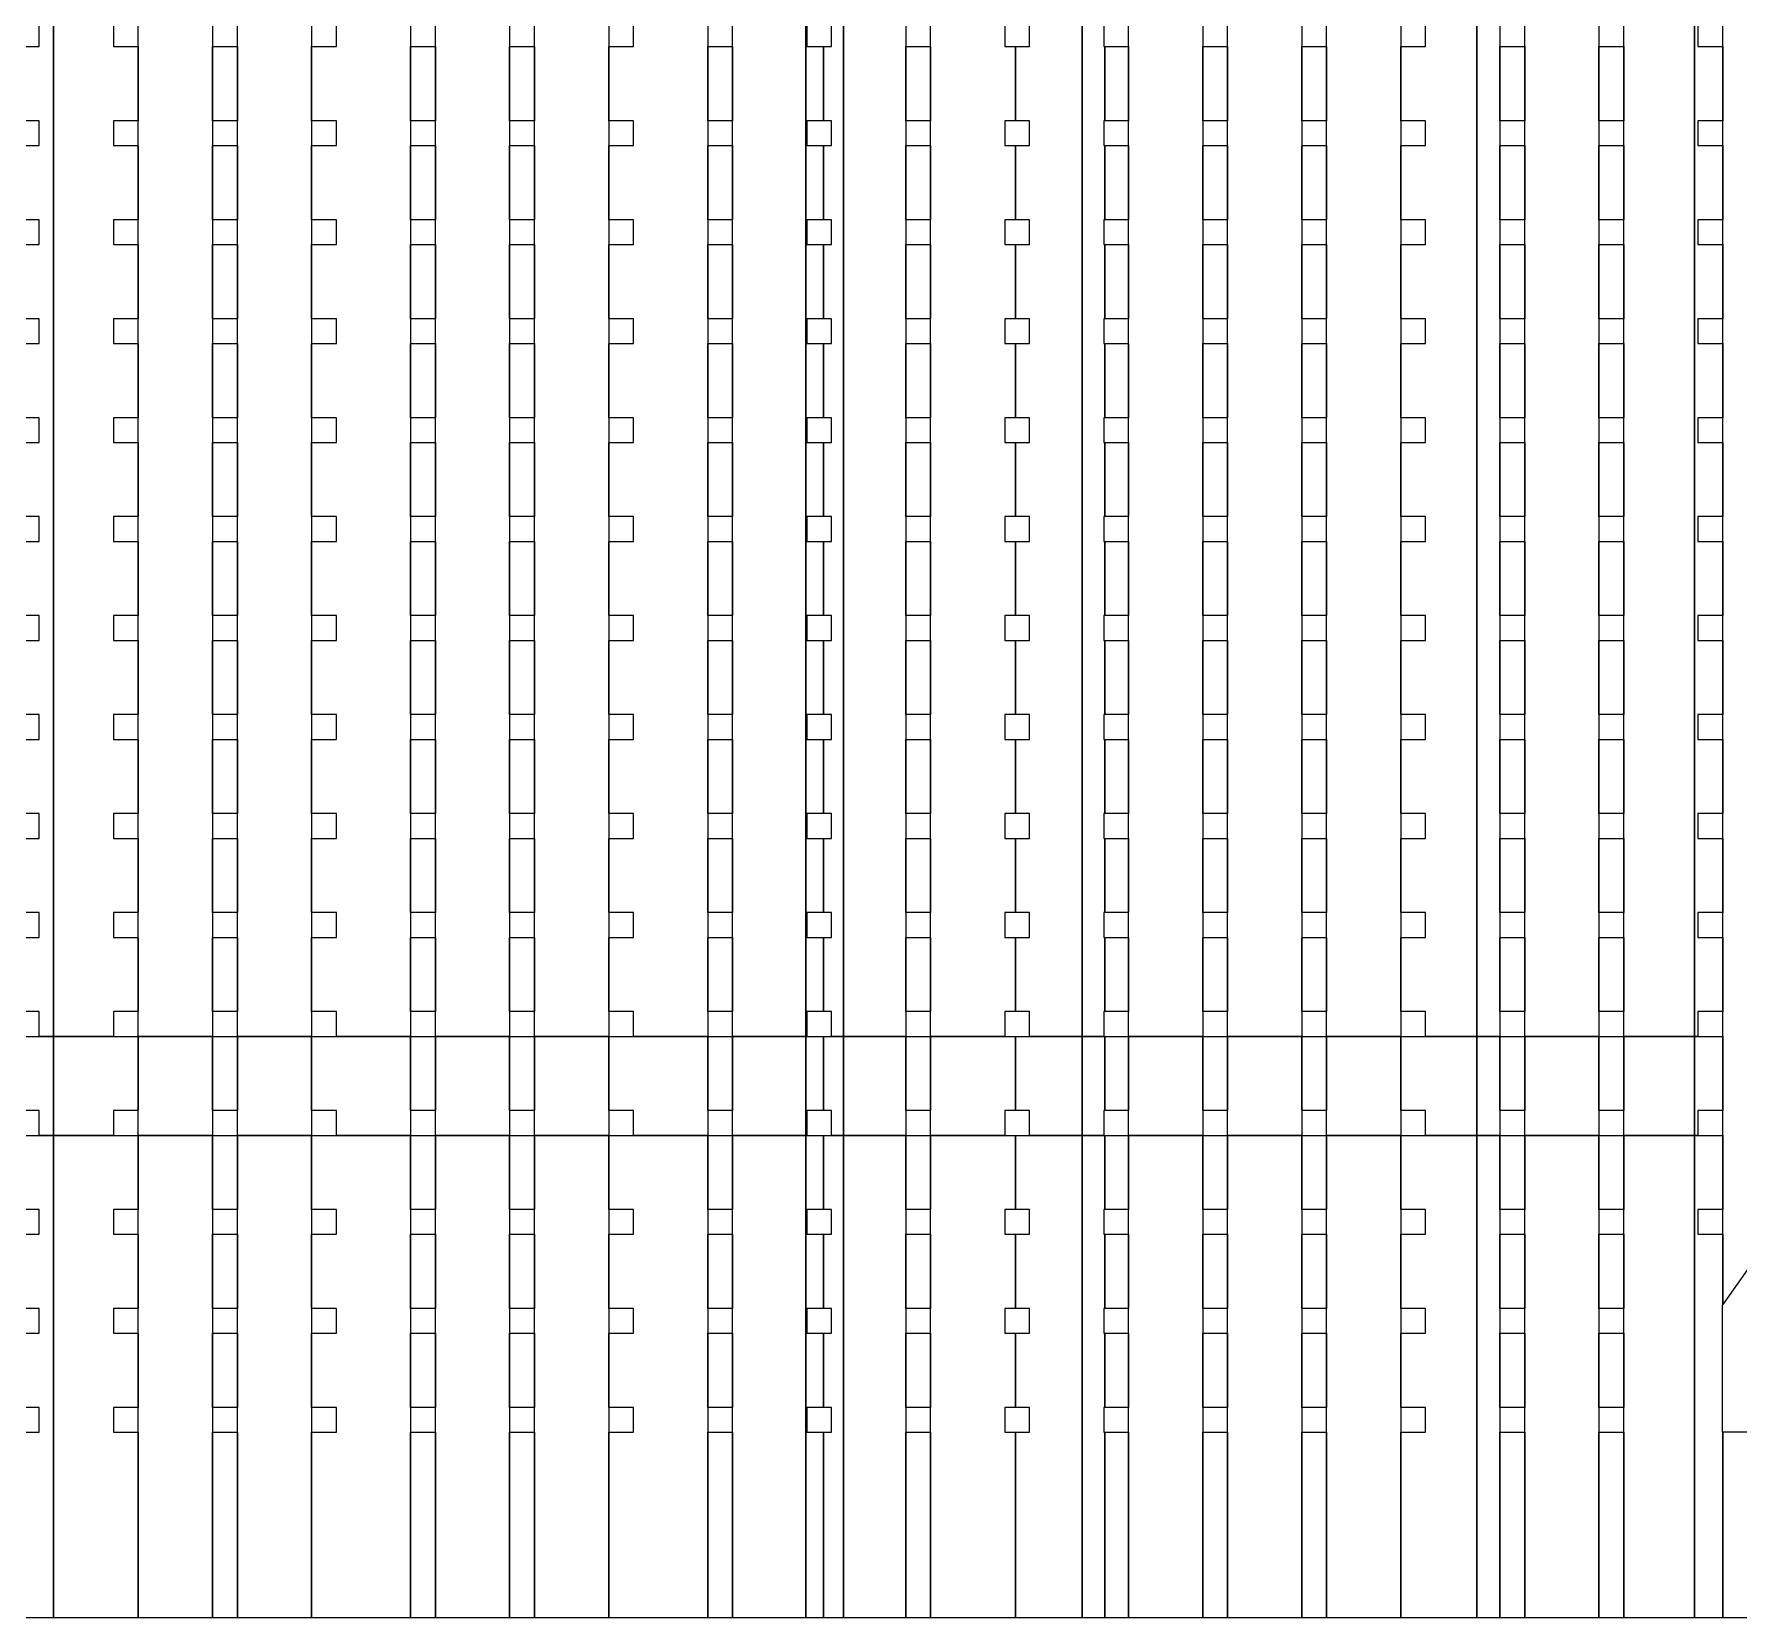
# Model space of a CAD drawing. Extents: x -4500 to 4500, y -3250 to 3250.
# Drawn here: x -2793 to -1071, y -3250 to -1650 of the extents above; entities that cross this region are included whole.
import ezdxf

# ---------------------------------------------------------------- set-up
doc = ezdxf.new("R2010")
doc.units = 0
doc.layers.add('L1D100', color=4, linetype='CONTINUOUS')

# ---------------------------------------------------------------- blocks, each defined once
blk = doc.blocks.new('TOP_main_1_Cheese_100')
at = {"layer": 'L1D100'}
for points in [[(-2712.5, -1637.5), (-2712.5, -1662.5), (-2687.5, -1662.5), (-2687.5, -1737.5), (-2712.5, -1737.5), (-2712.5, -1762.5), (-2687.5, -1762.5), (-2687.5, -1837.5), (-2712.5, -1837.5), (-2712.5, -1862.5), (-2687.5, -1862.5), (-2687.5, -1937.5), (-2712.5, -1937.5), (-2712.5, -1962.5), (-2687.5, -1962.5), (-2687.5, -2037.5), (-2712.5, -2037.5), (-2712.5, -2062.5), (-2687.5, -2062.5), (-2687.5, -2137.5), (-2712.5, -2137.5), (-2712.5, -2162.5), (-2687.5, -2162.5), (-2687.5, -2237.5), (-2712.5, -2237.5), (-2712.5, -2262.5), (-2687.5, -2262.5), (-2687.5, -2337.5), (-2712.5, -2337.5), (-2712.5, -2362.5), (-2687.5, -2362.5), (-2687.5, -2437.5), (-2712.5, -2437.5), (-2712.5, -2462.5), (-2687.5, -2462.5), (-2687.5, -2537.5), (-2712.5, -2537.5), (-2712.5, -2562.5), (-2687.5, -2562.5), (-2687.5, -2637.5), (-2712.5, -2637.5), (-2712.5, -2662.5), (-2773, -2662.5), (-2773, 13)], [(-2812.5, -2562.5), (-2787.5, -2562.5), (-2787.5, -2537.5), (-2812.5, -2537.5)], [(-2812.5, -2462.5), (-2787.5, -2462.5), (-2787.5, -2437.5), (-2812.5, -2437.5)], [(-2812.5, -2362.5), (-2787.5, -2362.5), (-2787.5, -2337.5), (-2812.5, -2337.5)], [(-2812.5, -2262.5), (-2787.5, -2262.5), (-2787.5, -2237.5), (-2812.5, -2237.5)], [(-2812.5, -2162.5), (-2787.5, -2162.5), (-2787.5, -2137.5), (-2812.5, -2137.5)], [(-2812.5, -2062.5), (-2787.5, -2062.5), (-2787.5, -2037.5), (-2812.5, -2037.5)], [(-2812.5, -1962.5), (-2787.5, -1962.5), (-2787.5, -1937.5), (-2812.5, -1937.5)], [(-2812.5, -1862.5), (-2787.5, -1862.5), (-2787.5, -1837.5), (-2812.5, -1837.5)], [(-2812.5, -1762.5), (-2787.5, -1762.5), (-2787.5, -1737.5), (-2812.5, -1737.5)], [(-2812.5, -1662.5), (-2787.5, -1662.5), (-2787.5, -1637.5), (-2812.5, -1637.5)], [(-2773, 13), (-2773, -2662.5), (-2787.5, -2662.5), (-2787.5, -2637.5), (-2812.5, -2637.5)], [(-2012.5, -1637.5), (-2012.5, -1662.5), (-1995.582, -1662.5), (-1995.582, -1737.5), (-2012.5, -1737.5), (-2012.5, -1762.5), (-1995.582, -1762.5), (-1995.582, -1837.5), (-2012.5, -1837.5), (-2012.5, -1862.5), (-1995.582, -1862.5), (-1995.582, -1937.5), (-2012.5, -1937.5), (-2012.5, -1962.5), (-1995.582, -1962.5), (-1995.582, -2037.5), (-2012.5, -2037.5), (-2012.5, -2062.5), (-1995.582, -2062.5), (-1995.582, -2137.5), (-2012.5, -2137.5), (-2012.5, -2162.5), (-1995.582, -2162.5), (-1995.582, -2237.5), (-2012.5, -2237.5), (-2012.5, -2262.5), (-1995.582, -2262.5), (-1995.582, -2337.5), (-2012.5, -2337.5), (-2012.5, -2362.5), (-1995.582, -2362.5), (-1995.582, -2437.5), (-2012.5, -2437.5), (-2012.5, -2462.5), (-1995.582, -2462.5), (-1995.582, -2537.5), (-2012.5, -2537.5), (-2012.5, -2562.5), (-1995.582, -2562.5), (-1995.582, -2637.5), (-2012.5, -2637.5), (-2012.5, -2662.5), (-2013.434, -2662.5), (-2013.434, -142.783)], [(-1975.296, -170.666), (-1975.296, -2662.5), (-1987.5, -2662.5), (-1987.5, -2637.5), (-1995.582, -2637.5), (-1995.582, -2562.5), (-1987.5, -2562.5), (-1987.5, -2537.5), (-1995.582, -2537.5), (-1995.582, -2462.5), (-1987.5, -2462.5), (-1987.5, -2437.5), (-1995.582, -2437.5), (-1995.582, -2362.5), (-1987.5, -2362.5), (-1987.5, -2337.5), (-1995.582, -2337.5), (-1995.582, -2262.5), (-1987.5, -2262.5), (-1987.5, -2237.5), (-1995.582, -2237.5), (-1995.582, -2162.5), (-1987.5, -2162.5), (-1987.5, -2137.5), (-1995.582, -2137.5), (-1995.582, -2062.5), (-1987.5, -2062.5), (-1987.5, -2037.5), (-1995.582, -2037.5), (-1995.582, -1962.5), (-1987.5, -1962.5), (-1987.5, -1937.5), (-1995.582, -1937.5), (-1995.582, -1862.5), (-1987.5, -1862.5), (-1987.5, -1837.5), (-1995.582, -1837.5), (-1995.582, -1762.5), (-1987.5, -1762.5), (-1987.5, -1737.5), (-1995.582, -1737.5), (-1995.582, -1662.5), (-1987.5, -1662.5), (-1987.5, -1637.5)], [(-1912.5, -1139.623), (-1912.5, -2662.5), (-1975.296, -2662.5), (-1975.296, -170.666)], [(-1512.5, -1139.623), (-1512.5, -2662.5), (-1587.5, -2662.5), (-1587.5, -236.06)], [(-1115.849, -1136.966), (-1115.849, -2662.5), (-1187.5, -2662.5), (-1187.5, -236.06)], [(-2412.5, -256), (-2412.5, -2662.5), (-2487.5, -2662.5), (-2487.5, -2637.5), (-2512.5, -2637.5), (-2512.5, -2562.5), (-2487.5, -2562.5), (-2487.5, -2537.5), (-2512.5, -2537.5), (-2512.5, -2462.5), (-2487.5, -2462.5), (-2487.5, -2437.5), (-2512.5, -2437.5), (-2512.5, -2362.5), (-2487.5, -2362.5), (-2487.5, -2337.5), (-2512.5, -2337.5), (-2512.5, -2262.5), (-2487.5, -2262.5), (-2487.5, -2237.5), (-2512.5, -2237.5), (-2512.5, -2162.5), (-2487.5, -2162.5), (-2487.5, -2137.5), (-2512.5, -2137.5), (-2512.5, -2062.5), (-2487.5, -2062.5), (-2487.5, -2037.5), (-2512.5, -2037.5), (-2512.5, -1962.5), (-2487.5, -1962.5), (-2487.5, -1937.5), (-2512.5, -1937.5), (-2512.5, -1862.5), (-2487.5, -1862.5), (-2487.5, -1837.5), (-2512.5, -1837.5), (-2512.5, -1762.5), (-2487.5, -1762.5), (-2487.5, -1737.5), (-2512.5, -1737.5), (-2512.5, -1662.5), (-2487.5, -1662.5), (-2487.5, -1637.5)], [(-2112.5, -256), (-2112.5, -2662.5), (-2187.5, -2662.5), (-2187.5, -2637.5), (-2212.5, -2637.5), (-2212.5, -2562.5), (-2187.5, -2562.5), (-2187.5, -2537.5), (-2212.5, -2537.5), (-2212.5, -2462.5), (-2187.5, -2462.5), (-2187.5, -2437.5), (-2212.5, -2437.5), (-2212.5, -2362.5), (-2187.5, -2362.5), (-2187.5, -2337.5), (-2212.5, -2337.5), (-2212.5, -2262.5), (-2187.5, -2262.5), (-2187.5, -2237.5), (-2212.5, -2237.5), (-2212.5, -2162.5), (-2187.5, -2162.5), (-2187.5, -2137.5), (-2212.5, -2137.5), (-2212.5, -2062.5), (-2187.5, -2062.5), (-2187.5, -2037.5), (-2212.5, -2037.5), (-2212.5, -1962.5), (-2187.5, -1962.5), (-2187.5, -1937.5), (-2212.5, -1937.5), (-2212.5, -1862.5), (-2187.5, -1862.5), (-2187.5, -1837.5), (-2212.5, -1837.5), (-2212.5, -1762.5), (-2187.5, -1762.5), (-2187.5, -1737.5), (-2212.5, -1737.5), (-2212.5, -1662.5), (-2187.5, -1662.5), (-2187.5, -1637.5)], [(-1712.5, -1637.5), (-1712.5, -1662.5), (-1711.62, -1662.5), (-1711.62, -1737.5), (-1712.5, -1737.5), (-1712.5, -1762.5), (-1711.62, -1762.5), (-1711.62, -1837.5), (-1712.5, -1837.5), (-1712.5, -1862.5), (-1711.62, -1862.5), (-1711.62, -1937.5), (-1712.5, -1937.5), (-1712.5, -1962.5), (-1711.62, -1962.5), (-1711.62, -2037.5), (-1712.5, -2037.5), (-1712.5, -2062.5), (-1711.62, -2062.5), (-1711.62, -2137.5), (-1712.5, -2137.5), (-1712.5, -2162.5), (-1711.62, -2162.5), (-1711.62, -2237.5), (-1712.5, -2237.5), (-1712.5, -2262.5), (-1711.62, -2262.5), (-1711.62, -2337.5), (-1712.5, -2337.5), (-1712.5, -2362.5), (-1711.62, -2362.5), (-1711.62, -2437.5), (-1712.5, -2437.5), (-1712.5, -2462.5), (-1711.62, -2462.5), (-1711.62, -2537.5), (-1712.5, -2537.5), (-1712.5, -2562.5), (-1711.62, -2562.5), (-1711.62, -2637.5), (-1712.5, -2637.5), (-1712.5, -2662.5), (-1734.354, -2662.5), (-1734.354, -1060.378)], [(-1312.5, -245.99), (-1312.5, -2662.5), (-1335.922, -2662.5), (-1335.922, -1072.088)], [(-1734.354, -1060.378), (-1734.354, -2662.5), (-1787.5, -2662.5), (-1787.5, -2637.5), (-1801.834, -2637.5), (-1801.834, -2562.5), (-1787.5, -2562.5), (-1787.5, -2537.5), (-1801.834, -2537.5), (-1801.834, -2462.5), (-1787.5, -2462.5), (-1787.5, -2437.5), (-1801.834, -2437.5), (-1801.834, -2362.5), (-1787.5, -2362.5), (-1787.5, -2337.5), (-1801.834, -2337.5), (-1801.834, -2262.5), (-1787.5, -2262.5), (-1787.5, -2237.5), (-1801.834, -2237.5), (-1801.834, -2162.5), (-1787.5, -2162.5), (-1787.5, -2137.5), (-1801.834, -2137.5), (-1801.834, -2062.5), (-1787.5, -2062.5), (-1787.5, -2037.5), (-1801.834, -2037.5), (-1801.834, -1962.5), (-1787.5, -1962.5), (-1787.5, -1937.5), (-1801.834, -1937.5), (-1801.834, -1862.5), (-1787.5, -1862.5), (-1787.5, -1837.5), (-1801.834, -1837.5), (-1801.834, -1762.5), (-1787.5, -1762.5), (-1787.5, -1737.5), (-1801.834, -1737.5), (-1801.834, -1662.5), (-1787.5, -1662.5), (-1787.5, -1637.5)], [(-1335.922, -1072.088), (-1335.922, -2662.5), (-1387.5, -2662.5), (-1387.5, -2637.5), (-1412.5, -2637.5), (-1412.5, -2562.5), (-1387.5, -2562.5), (-1387.5, -2537.5), (-1412.5, -2537.5), (-1412.5, -2462.5), (-1387.5, -2462.5), (-1387.5, -2437.5), (-1412.5, -2437.5), (-1412.5, -2362.5), (-1387.5, -2362.5), (-1387.5, -2337.5), (-1412.5, -2337.5), (-1412.5, -2262.5), (-1387.5, -2262.5), (-1387.5, -2237.5), (-1412.5, -2237.5), (-1412.5, -2162.5), (-1387.5, -2162.5), (-1387.5, -2137.5), (-1412.5, -2137.5), (-1412.5, -2062.5), (-1387.5, -2062.5), (-1387.5, -2037.5), (-1412.5, -2037.5), (-1412.5, -1962.5), (-1387.5, -1962.5), (-1387.5, -1937.5), (-1412.5, -1937.5), (-1412.5, -1862.5), (-1387.5, -1862.5), (-1387.5, -1837.5), (-1412.5, -1837.5), (-1412.5, -1762.5), (-1387.5, -1762.5), (-1387.5, -1737.5), (-1412.5, -1737.5), (-1412.5, -1662.5), (-1387.5, -1662.5), (-1387.5, -1637.5)], [(-1112.5, -1637.5), (-1112.5, -1662.5), (-1087.5, -1662.5), (-1087.5, -1737.5), (-1112.5, -1737.5), (-1112.5, -1762.5), (-1087.5, -1762.5), (-1087.5, -1837.5), (-1112.5, -1837.5), (-1112.5, -1862.5), (-1087.5, -1862.5), (-1087.5, -1937.5), (-1112.5, -1937.5), (-1112.5, -1962.5), (-1087.5, -1962.5), (-1087.5, -2037.5), (-1112.5, -2037.5), (-1112.5, -2062.5), (-1087.5, -2062.5), (-1087.5, -2137.5), (-1112.5, -2137.5), (-1112.5, -2162.5), (-1087.5, -2162.5), (-1087.5, -2237.5), (-1112.5, -2237.5), (-1112.5, -2262.5), (-1087.5, -2262.5), (-1087.5, -2337.5), (-1112.5, -2337.5), (-1112.5, -2362.5), (-1087.5, -2362.5), (-1087.5, -2437.5), (-1112.5, -2437.5), (-1112.5, -2462.5), (-1087.5, -2462.5), (-1087.5, -2537.5), (-1112.5, -2537.5), (-1112.5, -2562.5), (-1087.5, -2562.5), (-1087.5, -2637.5), (-1112.5, -2637.5), (-1112.5, -2662.5), (-1115.849, -2662.5), (-1115.849, -1136.966)], [(-1812.5, -1637.5), (-1812.5, -1662.5), (-1801.834, -1662.5), (-1801.834, -1737.5), (-1812.5, -1737.5), (-1812.5, -1762.5), (-1801.834, -1762.5), (-1801.834, -1837.5), (-1812.5, -1837.5), (-1812.5, -1862.5), (-1801.834, -1862.5), (-1801.834, -1937.5), (-1812.5, -1937.5), (-1812.5, -1962.5), (-1801.834, -1962.5), (-1801.834, -2037.5), (-1812.5, -2037.5), (-1812.5, -2062.5), (-1801.834, -2062.5), (-1801.834, -2137.5), (-1812.5, -2137.5), (-1812.5, -2162.5), (-1801.834, -2162.5), (-1801.834, -2237.5), (-1812.5, -2237.5), (-1812.5, -2262.5), (-1801.834, -2262.5), (-1801.834, -2337.5), (-1812.5, -2337.5), (-1812.5, -2362.5), (-1801.834, -2362.5), (-1801.834, -2437.5), (-1812.5, -2437.5), (-1812.5, -2462.5), (-1801.834, -2462.5), (-1801.834, -2537.5), (-1812.5, -2537.5), (-1812.5, -2562.5), (-1801.834, -2562.5), (-1801.834, -2637.5), (-1812.5, -2637.5), (-1812.5, -2662.5), (-1887.5, -2662.5), (-1887.5, -1154.049)], [(-1412.5, -1157.645), (-1412.5, -2662.5), (-1487.5, -2662.5), (-1487.5, -1154.049)], [(-1054.24, -2886.658), (-1087.5, -2933.299), (-1087.5, -1154.049), (-1085.428, -1154.891), (-1082.662, -1155.931), (-1079.869, -1156.896), (-1077.052, -1157.787), (-1074.212, -1158.602), (-1071.351, -1159.341), (-1068.471, -1160.004)]]:
    blk.add_lwpolyline(points, dxfattribs=at)
for points in [[(-2087.5, -2662.5), (-2087.5, -137), (-2044.99, -137), (-2042.302, -137.041), (-2039.617, -137.162), (-2036.937, -137.365), (-2034.263, -137.649), (-2031.6, -138.013), (-2028.949, -138.458), (-2026.313, -138.982), (-2023.693, -139.586), (-2021.093, -140.269), (-2018.515, -141.029), (-2015.961, -141.868), (-2013.434, -142.783), (-2013.434, -2662.5)], [(-2687.5, -2662.5), (-2687.5, -256), (-2612.5, -256), (-2612.5, -2662.5)], [(-2587.5, -2662.5), (-2587.5, -256), (-2512.5, -256), (-2512.5, -2662.5)], [(-2387.5, -2662.5), (-2387.5, -256), (-2312.5, -256), (-2312.5, -2662.5)], [(-2287.5, -2662.5), (-2287.5, -256), (-2212.5, -256), (-2212.5, -2662.5)], [(-1687.5, -2662.5), (-1687.5, -262.5), (-1612.5, -262.5), (-1612.5, -2662.5)], [(-1287.5, -2662.5), (-1287.5, -262.5), (-1212.5, -262.5), (-1212.5, -2662.5)], [(-2612.5, -1737.5), (-2612.5, -1662.5), (-2587.5, -1662.5), (-2587.5, -1737.5)], [(-2412.5, -1737.5), (-2412.5, -1662.5), (-2387.5, -1662.5), (-2387.5, -1737.5)], [(-2312.5, -1737.5), (-2312.5, -1662.5), (-2287.5, -1662.5), (-2287.5, -1737.5)], [(-2112.5, -1737.5), (-2112.5, -1662.5), (-2087.5, -1662.5), (-2087.5, -1737.5)], [(-1912.5, -1737.5), (-1912.5, -1662.5), (-1887.5, -1662.5), (-1887.5, -1737.5)], [(-1711.62, -1737.5), (-1711.62, -1662.5), (-1687.5, -1662.5), (-1687.5, -1737.5)], [(-1612.5, -1737.5), (-1612.5, -1662.5), (-1587.5, -1662.5), (-1587.5, -1737.5)], [(-1512.5, -1737.5), (-1512.5, -1662.5), (-1487.5, -1662.5), (-1487.5, -1737.5)], [(-1312.5, -1737.5), (-1312.5, -1662.5), (-1287.5, -1662.5), (-1287.5, -1737.5)], [(-1212.5, -1737.5), (-1212.5, -1662.5), (-1187.5, -1662.5), (-1187.5, -1737.5)], [(-2612.5, -1837.5), (-2612.5, -1762.5), (-2587.5, -1762.5), (-2587.5, -1837.5)], [(-2412.5, -1837.5), (-2412.5, -1762.5), (-2387.5, -1762.5), (-2387.5, -1837.5)], [(-2312.5, -1837.5), (-2312.5, -1762.5), (-2287.5, -1762.5), (-2287.5, -1837.5)], [(-2112.5, -1837.5), (-2112.5, -1762.5), (-2087.5, -1762.5), (-2087.5, -1837.5)], [(-1912.5, -1837.5), (-1912.5, -1762.5), (-1887.5, -1762.5), (-1887.5, -1837.5)], [(-1711.62, -1837.5), (-1711.62, -1762.5), (-1687.5, -1762.5), (-1687.5, -1837.5)], [(-1612.5, -1837.5), (-1612.5, -1762.5), (-1587.5, -1762.5), (-1587.5, -1837.5)], [(-1512.5, -1837.5), (-1512.5, -1762.5), (-1487.5, -1762.5), (-1487.5, -1837.5)], [(-1312.5, -1837.5), (-1312.5, -1762.5), (-1287.5, -1762.5), (-1287.5, -1837.5)], [(-1212.5, -1837.5), (-1212.5, -1762.5), (-1187.5, -1762.5), (-1187.5, -1837.5)], [(-2612.5, -1937.5), (-2612.5, -1862.5), (-2587.5, -1862.5), (-2587.5, -1937.5)], [(-2412.5, -1937.5), (-2412.5, -1862.5), (-2387.5, -1862.5), (-2387.5, -1937.5)], [(-2312.5, -1937.5), (-2312.5, -1862.5), (-2287.5, -1862.5), (-2287.5, -1937.5)], [(-2112.5, -1937.5), (-2112.5, -1862.5), (-2087.5, -1862.5), (-2087.5, -1937.5)], [(-1912.5, -1937.5), (-1912.5, -1862.5), (-1887.5, -1862.5), (-1887.5, -1937.5)], [(-1711.62, -1937.5), (-1711.62, -1862.5), (-1687.5, -1862.5), (-1687.5, -1937.5)], [(-1612.5, -1937.5), (-1612.5, -1862.5), (-1587.5, -1862.5), (-1587.5, -1937.5)], [(-1512.5, -1937.5), (-1512.5, -1862.5), (-1487.5, -1862.5), (-1487.5, -1937.5)], [(-1312.5, -1937.5), (-1312.5, -1862.5), (-1287.5, -1862.5), (-1287.5, -1937.5)], [(-1212.5, -1937.5), (-1212.5, -1862.5), (-1187.5, -1862.5), (-1187.5, -1937.5)], [(-2612.5, -2037.5), (-2612.5, -1962.5), (-2587.5, -1962.5), (-2587.5, -2037.5)], [(-2412.5, -2037.5), (-2412.5, -1962.5), (-2387.5, -1962.5), (-2387.5, -2037.5)], [(-2312.5, -2037.5), (-2312.5, -1962.5), (-2287.5, -1962.5), (-2287.5, -2037.5)], [(-2112.5, -2037.5), (-2112.5, -1962.5), (-2087.5, -1962.5), (-2087.5, -2037.5)], [(-1912.5, -2037.5), (-1912.5, -1962.5), (-1887.5, -1962.5), (-1887.5, -2037.5)], [(-1711.62, -2037.5), (-1711.62, -1962.5), (-1687.5, -1962.5), (-1687.5, -2037.5)], [(-1612.5, -2037.5), (-1612.5, -1962.5), (-1587.5, -1962.5), (-1587.5, -2037.5)], [(-1512.5, -2037.5), (-1512.5, -1962.5), (-1487.5, -1962.5), (-1487.5, -2037.5)], [(-1312.5, -2037.5), (-1312.5, -1962.5), (-1287.5, -1962.5), (-1287.5, -2037.5)], [(-1212.5, -2037.5), (-1212.5, -1962.5), (-1187.5, -1962.5), (-1187.5, -2037.5)], [(-2612.5, -2137.5), (-2612.5, -2062.5), (-2587.5, -2062.5), (-2587.5, -2137.5)], [(-2412.5, -2137.5), (-2412.5, -2062.5), (-2387.5, -2062.5), (-2387.5, -2137.5)], [(-2312.5, -2137.5), (-2312.5, -2062.5), (-2287.5, -2062.5), (-2287.5, -2137.5)], [(-2112.5, -2137.5), (-2112.5, -2062.5), (-2087.5, -2062.5), (-2087.5, -2137.5)], [(-1912.5, -2137.5), (-1912.5, -2062.5), (-1887.5, -2062.5), (-1887.5, -2137.5)], [(-1711.62, -2137.5), (-1711.62, -2062.5), (-1687.5, -2062.5), (-1687.5, -2137.5)], [(-1612.5, -2137.5), (-1612.5, -2062.5), (-1587.5, -2062.5), (-1587.5, -2137.5)], [(-1512.5, -2137.5), (-1512.5, -2062.5), (-1487.5, -2062.5), (-1487.5, -2137.5)], [(-1312.5, -2137.5), (-1312.5, -2062.5), (-1287.5, -2062.5), (-1287.5, -2137.5)], [(-1212.5, -2137.5), (-1212.5, -2062.5), (-1187.5, -2062.5), (-1187.5, -2137.5)], [(-2612.5, -2237.5), (-2612.5, -2162.5), (-2587.5, -2162.5), (-2587.5, -2237.5)], [(-2412.5, -2237.5), (-2412.5, -2162.5), (-2387.5, -2162.5), (-2387.5, -2237.5)], [(-2312.5, -2237.5), (-2312.5, -2162.5), (-2287.5, -2162.5), (-2287.5, -2237.5)], [(-2112.5, -2237.5), (-2112.5, -2162.5), (-2087.5, -2162.5), (-2087.5, -2237.5)], [(-1912.5, -2237.5), (-1912.5, -2162.5), (-1887.5, -2162.5), (-1887.5, -2237.5)], [(-1711.62, -2237.5), (-1711.62, -2162.5), (-1687.5, -2162.5), (-1687.5, -2237.5)], [(-1612.5, -2237.5), (-1612.5, -2162.5), (-1587.5, -2162.5), (-1587.5, -2237.5)], [(-1512.5, -2237.5), (-1512.5, -2162.5), (-1487.5, -2162.5), (-1487.5, -2237.5)], [(-1312.5, -2237.5), (-1312.5, -2162.5), (-1287.5, -2162.5), (-1287.5, -2237.5)], [(-1212.5, -2237.5), (-1212.5, -2162.5), (-1187.5, -2162.5), (-1187.5, -2237.5)], [(-2612.5, -2337.5), (-2612.5, -2262.5), (-2587.5, -2262.5), (-2587.5, -2337.5)], [(-2412.5, -2337.5), (-2412.5, -2262.5), (-2387.5, -2262.5), (-2387.5, -2337.5)], [(-2312.5, -2337.5), (-2312.5, -2262.5), (-2287.5, -2262.5), (-2287.5, -2337.5)], [(-2112.5, -2337.5), (-2112.5, -2262.5), (-2087.5, -2262.5), (-2087.5, -2337.5)], [(-1912.5, -2337.5), (-1912.5, -2262.5), (-1887.5, -2262.5), (-1887.5, -2337.5)], [(-1711.62, -2337.5), (-1711.62, -2262.5), (-1687.5, -2262.5), (-1687.5, -2337.5)], [(-1612.5, -2337.5), (-1612.5, -2262.5), (-1587.5, -2262.5), (-1587.5, -2337.5)], [(-1512.5, -2337.5), (-1512.5, -2262.5), (-1487.5, -2262.5), (-1487.5, -2337.5)], [(-1312.5, -2337.5), (-1312.5, -2262.5), (-1287.5, -2262.5), (-1287.5, -2337.5)], [(-1212.5, -2337.5), (-1212.5, -2262.5), (-1187.5, -2262.5), (-1187.5, -2337.5)], [(-2612.5, -2437.5), (-2612.5, -2362.5), (-2587.5, -2362.5), (-2587.5, -2437.5)], [(-2412.5, -2437.5), (-2412.5, -2362.5), (-2387.5, -2362.5), (-2387.5, -2437.5)], [(-2312.5, -2437.5), (-2312.5, -2362.5), (-2287.5, -2362.5), (-2287.5, -2437.5)], [(-2112.5, -2437.5), (-2112.5, -2362.5), (-2087.5, -2362.5), (-2087.5, -2437.5)], [(-1912.5, -2437.5), (-1912.5, -2362.5), (-1887.5, -2362.5), (-1887.5, -2437.5)], [(-1711.62, -2437.5), (-1711.62, -2362.5), (-1687.5, -2362.5), (-1687.5, -2437.5)], [(-1612.5, -2437.5), (-1612.5, -2362.5), (-1587.5, -2362.5), (-1587.5, -2437.5)], [(-1512.5, -2437.5), (-1512.5, -2362.5), (-1487.5, -2362.5), (-1487.5, -2437.5)], [(-1312.5, -2437.5), (-1312.5, -2362.5), (-1287.5, -2362.5), (-1287.5, -2437.5)], [(-1212.5, -2437.5), (-1212.5, -2362.5), (-1187.5, -2362.5), (-1187.5, -2437.5)], [(-2612.5, -2537.5), (-2612.5, -2462.5), (-2587.5, -2462.5), (-2587.5, -2537.5)], [(-2412.5, -2537.5), (-2412.5, -2462.5), (-2387.5, -2462.5), (-2387.5, -2537.5)], [(-2312.5, -2537.5), (-2312.5, -2462.5), (-2287.5, -2462.5), (-2287.5, -2537.5)], [(-2112.5, -2537.5), (-2112.5, -2462.5), (-2087.5, -2462.5), (-2087.5, -2537.5)], [(-1912.5, -2537.5), (-1912.5, -2462.5), (-1887.5, -2462.5), (-1887.5, -2537.5)], [(-1711.62, -2537.5), (-1711.62, -2462.5), (-1687.5, -2462.5), (-1687.5, -2537.5)], [(-1612.5, -2537.5), (-1612.5, -2462.5), (-1587.5, -2462.5), (-1587.5, -2537.5)], [(-1512.5, -2537.5), (-1512.5, -2462.5), (-1487.5, -2462.5), (-1487.5, -2537.5)], [(-1312.5, -2537.5), (-1312.5, -2462.5), (-1287.5, -2462.5), (-1287.5, -2537.5)], [(-1212.5, -2537.5), (-1212.5, -2462.5), (-1187.5, -2462.5), (-1187.5, -2537.5)], [(-2612.5, -2637.5), (-2612.5, -2562.5), (-2587.5, -2562.5), (-2587.5, -2637.5)], [(-2412.5, -2637.5), (-2412.5, -2562.5), (-2387.5, -2562.5), (-2387.5, -2637.5)], [(-2312.5, -2637.5), (-2312.5, -2562.5), (-2287.5, -2562.5), (-2287.5, -2637.5)], [(-2112.5, -2637.5), (-2112.5, -2562.5), (-2087.5, -2562.5), (-2087.5, -2637.5)], [(-1912.5, -2637.5), (-1912.5, -2562.5), (-1887.5, -2562.5), (-1887.5, -2637.5)], [(-1711.62, -2637.5), (-1711.62, -2562.5), (-1687.5, -2562.5), (-1687.5, -2637.5)], [(-1612.5, -2637.5), (-1612.5, -2562.5), (-1587.5, -2562.5), (-1587.5, -2637.5)], [(-1512.5, -2637.5), (-1512.5, -2562.5), (-1487.5, -2562.5), (-1487.5, -2637.5)], [(-1312.5, -2637.5), (-1312.5, -2562.5), (-1287.5, -2562.5), (-1287.5, -2637.5)], [(-1212.5, -2637.5), (-1212.5, -2562.5), (-1187.5, -2562.5), (-1187.5, -2637.5)], [(-2787.5, -2762.5), (-2787.5, -2737.5), (-2812.5, -2737.5), (-2812.5, -2662.5), (-2773, -2662.5), (-2773, -2762.5)], [(-2773, -2762.5), (-2773, -2662.5), (-2687.5, -2662.5), (-2687.5, -2737.5), (-2712.5, -2737.5), (-2712.5, -2762.5)], [(-2687.5, -2762.5), (-2687.5, -2662.5), (-2612.5, -2662.5), (-2612.5, -2762.5)], [(-2612.5, -2737.5), (-2612.5, -2662.5), (-2587.5, -2662.5), (-2587.5, -2737.5)], [(-2587.5, -2762.5), (-2587.5, -2662.5), (-2512.5, -2662.5), (-2512.5, -2762.5)], [(-2487.5, -2762.5), (-2487.5, -2737.5), (-2512.5, -2737.5), (-2512.5, -2662.5), (-2412.5, -2662.5), (-2412.5, -2762.5)], [(-2412.5, -2737.5), (-2412.5, -2662.5), (-2387.5, -2662.5), (-2387.5, -2737.5)], [(-2387.5, -2762.5), (-2387.5, -2662.5), (-2312.5, -2662.5), (-2312.5, -2762.5)], [(-2312.5, -2737.5), (-2312.5, -2662.5), (-2287.5, -2662.5), (-2287.5, -2737.5)], [(-2287.5, -2762.5), (-2287.5, -2662.5), (-2212.5, -2662.5), (-2212.5, -2762.5)], [(-2187.5, -2762.5), (-2187.5, -2737.5), (-2212.5, -2737.5), (-2212.5, -2662.5), (-2112.5, -2662.5), (-2112.5, -2762.5)], [(-2112.5, -2737.5), (-2112.5, -2662.5), (-2087.5, -2662.5), (-2087.5, -2737.5)], [(-2087.5, -2762.5), (-2087.5, -2662.5), (-2013.434, -2662.5), (-2013.434, -2762.5)], [(-2013.434, -2762.5), (-2013.434, -2662.5), (-1995.582, -2662.5), (-1995.582, -2737.5), (-2012.5, -2737.5), (-2012.5, -2762.5)], [(-1987.5, -2762.5), (-1987.5, -2737.5), (-1995.582, -2737.5), (-1995.582, -2662.5), (-1975.296, -2662.5), (-1975.296, -2762.5)], [(-1975.296, -2762.5), (-1975.296, -2662.5), (-1912.5, -2662.5), (-1912.5, -2762.5)], [(-1912.5, -2737.5), (-1912.5, -2662.5), (-1887.5, -2662.5), (-1887.5, -2737.5)], [(-1887.5, -2762.5), (-1887.5, -2662.5), (-1801.834, -2662.5), (-1801.834, -2737.5), (-1812.5, -2737.5), (-1812.5, -2762.5)], [(-1787.5, -2762.5), (-1787.5, -2737.5), (-1801.834, -2737.5), (-1801.834, -2662.5), (-1734.354, -2662.5), (-1734.354, -2762.5)], [(-1734.354, -2762.5), (-1734.354, -2662.5), (-1711.62, -2662.5), (-1711.62, -2737.5), (-1712.5, -2737.5), (-1712.5, -2762.5)], [(-1711.62, -2737.5), (-1711.62, -2662.5), (-1687.5, -2662.5), (-1687.5, -2737.5)], [(-1687.5, -2762.5), (-1687.5, -2662.5), (-1612.5, -2662.5), (-1612.5, -2762.5)], [(-1612.5, -2737.5), (-1612.5, -2662.5), (-1587.5, -2662.5), (-1587.5, -2737.5)], [(-1587.5, -2762.5), (-1587.5, -2662.5), (-1512.5, -2662.5), (-1512.5, -2762.5)], [(-1512.5, -2737.5), (-1512.5, -2662.5), (-1487.5, -2662.5), (-1487.5, -2737.5)], [(-1487.5, -2762.5), (-1487.5, -2662.5), (-1412.5, -2662.5), (-1412.5, -2762.5)], [(-1387.5, -2762.5), (-1387.5, -2737.5), (-1412.5, -2737.5), (-1412.5, -2662.5), (-1335.922, -2662.5), (-1335.922, -2762.5)], [(-1335.922, -2762.5), (-1335.922, -2662.5), (-1312.5, -2662.5), (-1312.5, -2762.5)], [(-1312.5, -2737.5), (-1312.5, -2662.5), (-1287.5, -2662.5), (-1287.5, -2737.5)], [(-1287.5, -2762.5), (-1287.5, -2662.5), (-1212.5, -2662.5), (-1212.5, -2762.5)], [(-1212.5, -2737.5), (-1212.5, -2662.5), (-1187.5, -2662.5), (-1187.5, -2737.5)], [(-1187.5, -2762.5), (-1187.5, -2662.5), (-1115.849, -2662.5), (-1115.849, -2762.5)], [(-1115.849, -2762.5), (-1115.849, -2662.5), (-1087.5, -2662.5), (-1087.5, -2737.5), (-1112.5, -2737.5), (-1112.5, -2762.5)], [(-2812.5, -3250), (-2812.5, -3062.5), (-2787.5, -3062.5), (-2787.5, -3037.5), (-2812.5, -3037.5), (-2812.5, -2962.5), (-2787.5, -2962.5), (-2787.5, -2937.5), (-2812.5, -2937.5), (-2812.5, -2862.5), (-2787.5, -2862.5), (-2787.5, -2837.5), (-2812.5, -2837.5), (-2812.5, -2762.5), (-2773, -2762.5), (-2773, -3250)], [(-2773, -3250), (-2773, -2762.5), (-2687.5, -2762.5), (-2687.5, -2837.5), (-2712.5, -2837.5), (-2712.5, -2862.5), (-2687.5, -2862.5), (-2687.5, -2937.5), (-2712.5, -2937.5), (-2712.5, -2962.5), (-2687.5, -2962.5), (-2687.5, -3037.5), (-2712.5, -3037.5), (-2712.5, -3062.5), (-2687.5, -3062.5), (-2687.5, -3250)], [(-2687.5, -3250), (-2687.5, -2762.5), (-2612.5, -2762.5), (-2612.5, -3250)], [(-2612.5, -2837.5), (-2612.5, -2762.5), (-2587.5, -2762.5), (-2587.5, -2837.5)], [(-2587.5, -3250), (-2587.5, -2762.5), (-2512.5, -2762.5), (-2512.5, -3250)], [(-2512.5, -3250), (-2512.5, -3062.5), (-2487.5, -3062.5), (-2487.5, -3037.5), (-2512.5, -3037.5), (-2512.5, -2962.5), (-2487.5, -2962.5), (-2487.5, -2937.5), (-2512.5, -2937.5), (-2512.5, -2862.5), (-2487.5, -2862.5), (-2487.5, -2837.5), (-2512.5, -2837.5), (-2512.5, -2762.5), (-2412.5, -2762.5), (-2412.5, -3250)], [(-2412.5, -2837.5), (-2412.5, -2762.5), (-2387.5, -2762.5), (-2387.5, -2837.5)], [(-2387.5, -3250), (-2387.5, -2762.5), (-2312.5, -2762.5), (-2312.5, -3250)], [(-2312.5, -2837.5), (-2312.5, -2762.5), (-2287.5, -2762.5), (-2287.5, -2837.5)], [(-2287.5, -3250), (-2287.5, -2762.5), (-2212.5, -2762.5), (-2212.5, -3250)], [(-2212.5, -3250), (-2212.5, -3062.5), (-2187.5, -3062.5), (-2187.5, -3037.5), (-2212.5, -3037.5), (-2212.5, -2962.5), (-2187.5, -2962.5), (-2187.5, -2937.5), (-2212.5, -2937.5), (-2212.5, -2862.5), (-2187.5, -2862.5), (-2187.5, -2837.5), (-2212.5, -2837.5), (-2212.5, -2762.5), (-2112.5, -2762.5), (-2112.5, -3250)], [(-2112.5, -2837.5), (-2112.5, -2762.5), (-2087.5, -2762.5), (-2087.5, -2837.5)], [(-2087.5, -3250), (-2087.5, -2762.5), (-2013.434, -2762.5), (-2013.434, -3250)], [(-2013.434, -3250), (-2013.434, -2762.5), (-1995.582, -2762.5), (-1995.582, -2837.5), (-2012.5, -2837.5), (-2012.5, -2862.5), (-1995.582, -2862.5), (-1995.582, -2937.5), (-2012.5, -2937.5), (-2012.5, -2962.5), (-1995.582, -2962.5), (-1995.582, -3037.5), (-2012.5, -3037.5), (-2012.5, -3062.5), (-1995.582, -3062.5), (-1995.582, -3250)], [(-1995.582, -3250), (-1995.582, -3062.5), (-1987.5, -3062.5), (-1987.5, -3037.5), (-1995.582, -3037.5), (-1995.582, -2962.5), (-1987.5, -2962.5), (-1987.5, -2937.5), (-1995.582, -2937.5), (-1995.582, -2862.5), (-1987.5, -2862.5), (-1987.5, -2837.5), (-1995.582, -2837.5), (-1995.582, -2762.5), (-1975.296, -2762.5), (-1975.296, -3250)], [(-1975.296, -3250), (-1975.296, -2762.5), (-1912.5, -2762.5), (-1912.5, -3250)], [(-1912.5, -2837.5), (-1912.5, -2762.5), (-1887.5, -2762.5), (-1887.5, -2837.5)], [(-1887.5, -3250), (-1887.5, -2762.5), (-1801.834, -2762.5), (-1801.834, -2837.5), (-1812.5, -2837.5), (-1812.5, -2862.5), (-1801.834, -2862.5), (-1801.834, -2937.5), (-1812.5, -2937.5), (-1812.5, -2962.5), (-1801.834, -2962.5), (-1801.834, -3037.5), (-1812.5, -3037.5), (-1812.5, -3062.5), (-1801.834, -3062.5), (-1801.834, -3250)], [(-1801.834, -3250), (-1801.834, -3062.5), (-1787.5, -3062.5), (-1787.5, -3037.5), (-1801.834, -3037.5), (-1801.834, -2962.5), (-1787.5, -2962.5), (-1787.5, -2937.5), (-1801.834, -2937.5), (-1801.834, -2862.5), (-1787.5, -2862.5), (-1787.5, -2837.5), (-1801.834, -2837.5), (-1801.834, -2762.5), (-1734.354, -2762.5), (-1734.354, -3250)], [(-1734.354, -3250), (-1734.354, -2762.5), (-1711.62, -2762.5), (-1711.62, -2837.5), (-1712.5, -2837.5), (-1712.5, -2862.5), (-1711.62, -2862.5), (-1711.62, -2937.5), (-1712.5, -2937.5), (-1712.5, -2962.5), (-1711.62, -2962.5), (-1711.62, -3037.5), (-1712.5, -3037.5), (-1712.5, -3062.5), (-1711.62, -3062.5), (-1711.62, -3250)], [(-1711.62, -2837.5), (-1711.62, -2762.5), (-1687.5, -2762.5), (-1687.5, -2837.5)], [(-1687.5, -3250), (-1687.5, -2762.5), (-1612.5, -2762.5), (-1612.5, -3250)], [(-1612.5, -2837.5), (-1612.5, -2762.5), (-1587.5, -2762.5), (-1587.5, -2837.5)], [(-1587.5, -3250), (-1587.5, -2762.5), (-1512.5, -2762.5), (-1512.5, -3250)], [(-1512.5, -2837.5), (-1512.5, -2762.5), (-1487.5, -2762.5), (-1487.5, -2837.5)], [(-1487.5, -3250), (-1487.5, -2762.5), (-1412.5, -2762.5), (-1412.5, -3250)], [(-1412.5, -3250), (-1412.5, -3062.5), (-1387.5, -3062.5), (-1387.5, -3037.5), (-1412.5, -3037.5), (-1412.5, -2962.5), (-1387.5, -2962.5), (-1387.5, -2937.5), (-1412.5, -2937.5), (-1412.5, -2862.5), (-1387.5, -2862.5), (-1387.5, -2837.5), (-1412.5, -2837.5), (-1412.5, -2762.5), (-1335.922, -2762.5), (-1335.922, -3250)], [(-1335.922, -3250), (-1335.922, -2762.5), (-1312.5, -2762.5), (-1312.5, -3250)], [(-1312.5, -2837.5), (-1312.5, -2762.5), (-1287.5, -2762.5), (-1287.5, -2837.5)], [(-1287.5, -3250), (-1287.5, -2762.5), (-1212.5, -2762.5), (-1212.5, -3250)], [(-1212.5, -2837.5), (-1212.5, -2762.5), (-1187.5, -2762.5), (-1187.5, -2837.5)], [(-1187.5, -3250), (-1187.5, -2762.5), (-1115.849, -2762.5), (-1115.849, -3250)], [(-1115.849, -3250), (-1115.849, -2762.5), (-1087.5, -2762.5), (-1087.5, -2837.5), (-1112.5, -2837.5), (-1112.5, -2862.5), (-1087.5, -2862.5), (-1087.5, -2933.299), (-1088, -2934), (-1088, -3062), (-1087.5, -3062), (-1087.5, -3250)], [(-2612.5, -2937.5), (-2612.5, -2862.5), (-2587.5, -2862.5), (-2587.5, -2937.5)], [(-2412.5, -2937.5), (-2412.5, -2862.5), (-2387.5, -2862.5), (-2387.5, -2937.5)], [(-2312.5, -2937.5), (-2312.5, -2862.5), (-2287.5, -2862.5), (-2287.5, -2937.5)], [(-2112.5, -2937.5), (-2112.5, -2862.5), (-2087.5, -2862.5), (-2087.5, -2937.5)], [(-1912.5, -2937.5), (-1912.5, -2862.5), (-1887.5, -2862.5), (-1887.5, -2937.5)], [(-1711.62, -2937.5), (-1711.62, -2862.5), (-1687.5, -2862.5), (-1687.5, -2937.5)], [(-1612.5, -2937.5), (-1612.5, -2862.5), (-1587.5, -2862.5), (-1587.5, -2937.5)], [(-1512.5, -2937.5), (-1512.5, -2862.5), (-1487.5, -2862.5), (-1487.5, -2937.5)], [(-1312.5, -2937.5), (-1312.5, -2862.5), (-1287.5, -2862.5), (-1287.5, -2937.5)], [(-1212.5, -2937.5), (-1212.5, -2862.5), (-1187.5, -2862.5), (-1187.5, -2937.5)], [(-2612.5, -3037.5), (-2612.5, -2962.5), (-2587.5, -2962.5), (-2587.5, -3037.5)], [(-2412.5, -3037.5), (-2412.5, -2962.5), (-2387.5, -2962.5), (-2387.5, -3037.5)], [(-2312.5, -3037.5), (-2312.5, -2962.5), (-2287.5, -2962.5), (-2287.5, -3037.5)], [(-2112.5, -3037.5), (-2112.5, -2962.5), (-2087.5, -2962.5), (-2087.5, -3037.5)], [(-1912.5, -3037.5), (-1912.5, -2962.5), (-1887.5, -2962.5), (-1887.5, -3037.5)], [(-1711.62, -3037.5), (-1711.62, -2962.5), (-1687.5, -2962.5), (-1687.5, -3037.5)], [(-1612.5, -3037.5), (-1612.5, -2962.5), (-1587.5, -2962.5), (-1587.5, -3037.5)], [(-1512.5, -3037.5), (-1512.5, -2962.5), (-1487.5, -2962.5), (-1487.5, -3037.5)], [(-1312.5, -3037.5), (-1312.5, -2962.5), (-1287.5, -2962.5), (-1287.5, -3037.5)], [(-1212.5, -3037.5), (-1212.5, -2962.5), (-1187.5, -2962.5), (-1187.5, -3037.5)], [(-2612.5, -3250), (-2612.5, -3062.5), (-2587.5, -3062.5), (-2587.5, -3250)], [(-2412.5, -3250), (-2412.5, -3062.5), (-2387.5, -3062.5), (-2387.5, -3250)], [(-2312.5, -3250), (-2312.5, -3062.5), (-2287.5, -3062.5), (-2287.5, -3250)], [(-2112.5, -3250), (-2112.5, -3062.5), (-2087.5, -3062.5), (-2087.5, -3250)], [(-1912.5, -3250), (-1912.5, -3062.5), (-1887.5, -3062.5), (-1887.5, -3250)], [(-1711.62, -3250), (-1711.62, -3062.5), (-1687.5, -3062.5), (-1687.5, -3250)], [(-1612.5, -3250), (-1612.5, -3062.5), (-1587.5, -3062.5), (-1587.5, -3250)], [(-1512.5, -3250), (-1512.5, -3062.5), (-1487.5, -3062.5), (-1487.5, -3250)], [(-1312.5, -3250), (-1312.5, -3062.5), (-1287.5, -3062.5), (-1287.5, -3250)], [(-1212.5, -3250), (-1212.5, -3062.5), (-1187.5, -3062.5), (-1187.5, -3250)], [(-1087.5, -3250), (-1087.5, -3062), (-1038.924, -3062), (-1038.924, -3250)]]:
    blk.add_lwpolyline(points, close=True, dxfattribs=at)
blk = doc.blocks.new('TOP_main_1')
blk.add_blockref('TOP_main_1_Cheese_100', (0, 0))
blk = doc.blocks.new('TOP_main')
blk.add_blockref('TOP_main_1', (0, 0))

msp = doc.modelspace()

# ---------------------------------------------------------------- block references
msp.add_blockref('TOP_main', (0, 0))

doc.saveas('drawing.dxf')
